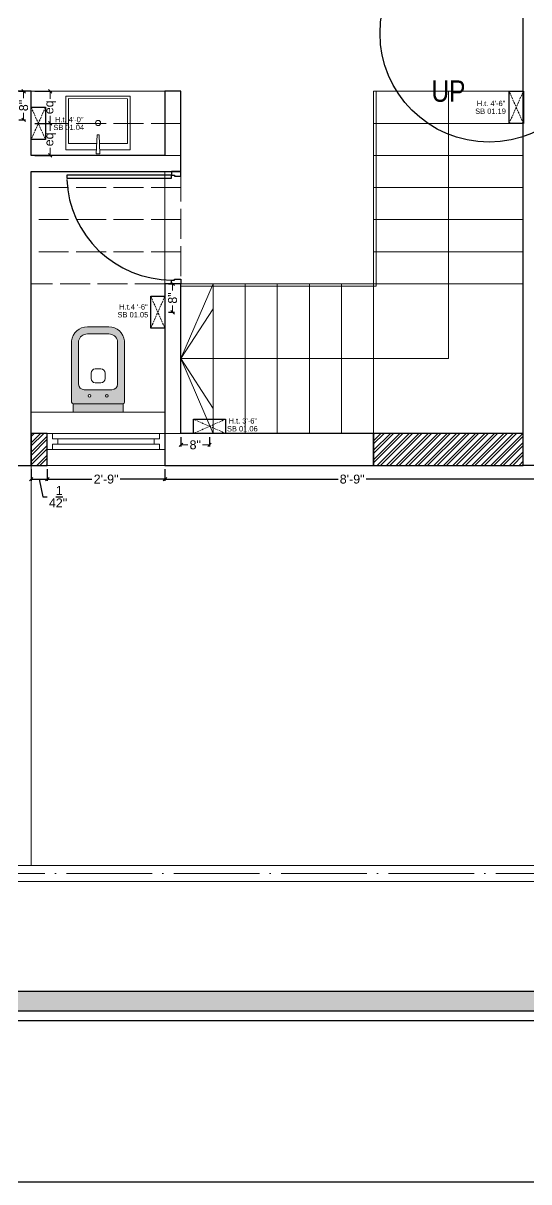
# Model space of a CAD drawing. Header units: millimetres. Extents: x 56222 to 3066687, y -650199 to -121287.
# Drawn here: x 147665.6 to 147807.4, y -177588 to -177262.9 of the extents above; entities that cross this region are included whole.
import ezdxf

# ---------------------------------------------------------------- set-up
doc = ezdxf.new("R2010")
doc.units = ezdxf.units.MM
doc.header["$MEASUREMENT"] = 0
doc.header["$PDMODE"] = 35
for name, pattern in [('ACAD_ISO02W100', [15, 12, -3]), ('ACAD_ISO04W100', [30, 24, -3, 0, -3]), ('DASHED', [0.75, 0.5, -0.25]), ('DASHED2', [0.375, 0.25, -0.125])]:
    doc.linetypes.add(name, pattern=pattern)
doc.layers.get('Defpoints').update_dxf_attribs({"color": 220})
for name, color, linetype in [('AR DOOR', 40, 'Continuous'), ('AR ELE-5', 134, 'Continuous'), ('GROUND FLOOR  ( Text )', 251, 'Continuous')]:
    doc.layers.add(name, color=color, linetype=linetype)
for name, color, linetype, lineweight in [('dim05', 1, 'Continuous', 13), ('el', 7, 'Continuous', 20), ('ELEC-wires', 1, 'DASHED2', 13), ('Electrical', 84, 'Continuous', 30), ('FURNITURE', 32, 'Continuous', 9), ('GROUND FLOOR', 7, 'Continuous', 9), ('GROUND FLOOR  ( PLINE )', 251, 'Continuous', 30), ('GROUND FLOOR ( DW_RAIL )', 7, 'Continuous', 9), ('GROUND FLOOR ( STAIR )', 251, 'Continuous', 9), ('NAME PLATE', 7, 'Continuous', 25), ('wall', 7, 'Continuous', 30), ('XX~SLAB ( BEAM )~ ( DIM )', 7, 'Continuous', 9)]:
    doc.layers.add(name, color=color, linetype=linetype, lineweight=lineweight)
doc.styles.add('Arial', font='arial.ttf')
doc.styles.add("Cn_BT_0'-0", font='swissc.ttf')
doc.styles.get("Standard").update_dxf_attribs({"font": 'arial.ttf', "height": 6})
doc.dimstyles.new('ISO-25', dxfattribs={"dimtxt": 2.5, "dimasz": 1, "dimexe": 0.5, "dimexo": 1, "dimtad": 0, "dimdec": 1, "dimlunit": 4, "dimtxsty": 'Standard', "dimblk": 'OBLIQUE', "dimcen": 2.5, "dimclrd": 1, "dimclre": 1, "dimclrt": 5, "dimadec": 0, "dimazin": 0, "dimtfac": 1, "dimtdec": 1, "dimtmove": 0, "dimatfit": 3, "dimfxl": 1, "dimlwd": -1, "dimarcsym": 0})

# ---------------------------------------------------------------- blocks, each defined once
blk = doc.blocks.new('LAYOUT FILE')
at = {"layer": 'NAME PLATE', "true_color": 0xd39e00}
h = blk.add_hatch(color=42, dxfattribs=at)
h.paths.add_polyline_path([(3346889.83, -513806.18), (3346889.83, -514260.7), (3347535.56, -514260.7), (3347535.56, -513806.18)])
h.paths.add_polyline_path([(3346894.36, -513810.71), (3347531.03, -513810.71), (3347531.03, -514256.17), (3346894.36, -514256.17)], flags=16)
at = {"layer": 'NAME PLATE', "color": 42, "true_color": 0xd39e00}
for points in [[(3346887.56, -513803.91), (3347537.83, -513803.91), (3347537.83, -514262.96), (3346887.56, -514262.96)], [(3346889.83, -513806.18), (3347535.56, -513806.18), (3347535.56, -514260.7), (3346889.83, -514260.7)], [(3346894.36, -513810.71), (3347531.03, -513810.71), (3347531.03, -514256.17), (3346894.36, -514256.17)]]:
    blk.add_lwpolyline(points, close=True, dxfattribs=at)
blk = doc.blocks.new('*U18')
for points in [[(0, 0), (0, 1120), (-30, 1120), (-30, 0)], [(40, 0), (0, 0), (0, -30), (-10, -30), (-10, -100), (40, -100)], [(-1160, 0), (-1120, 0), (-1120, -30), (-1110, -30), (-1110, -100), (-1160, -100)]]:
    blk.add_lwpolyline(points, close=True)
at = {"layer": 'AR ELE-5', "linetype": 'ByBlock', "ltscale": 15}
blk.add_arc((2, -1), 1122, 92.373, 179.9653, dxfattribs=at)
blk = doc.blocks.new('A$C3EC62B37')
at = {"layer": 'FURNITURE', "lineweight": 30, "ltscale": 0.25, "true_color": 0xffffff}
h = blk.add_hatch(color=7, dxfattribs=at)
h.dxf.hatch_style = 1
h.paths.add_polyline_path([(-12.22, 0), (-12.22, 2.35), (-26.26, 2.35), (-26.26, 0)])
h.paths.add_polyline_path([(-26.26, 2.35), (-12.22, 2.35, 0.414214), (-11.83, 2.74), (-11.83, 19.96, 0.388639), (-16.24, 23.87), (-22.38, 23.87, 0.379499), (-26.65, 19.96), (-26.65, 2.74, 0.414214)])
h.paths.add_polyline_path([(-15.35, 6.26), (-23.13, 6.26, -0.414214), (-24.7, 7.83), (-24.7, 19.96, -0.349567), (-22.37, 21.91), (-16.24, 21.91, -0.364948), (-13.78, 19.96), (-13.78, 7.83, -0.414214)], flags=16)
h.paths.add_polyline_path([(-18.46, 8.22), (-20.02, 8.22, -0.414214), (-21.2, 9.39), (-21.2, 10.96, -0.414214), (-20.02, 12.13), (-18.46, 12.13, -0.414214), (-17.28, 10.96), (-17.28, 9.39, -0.414214)], flags=0)
h.paths.add_polyline_path([(-22.06, 4.53, -1), (-21.27, 4.53, -1)], flags=16)
at = {"layer": 'FURNITURE', "color": 0, "linetype": 'ByBlock', "lineweight": -2}
for p, q in [((-22.24, 23.87), (-16.24, 23.87)), ((-26.65, 2.74), (-26.65, 19.96)), ((-24.7, 7.83), (-24.7, 19.96)), ((-22.24, 21.91), (-16.24, 21.91)), ((-13.78, 7.83), (-13.78, 19.96)), ((-11.83, 2.74), (-11.83, 19.96)), ((-21.2, 9.39), (-21.2, 10.96)), ((-20.02, 12.13), (-18.46, 12.13)), ((-17.28, 9.39), (-17.28, 10.96)), ((-20.02, 8.22), (-18.46, 8.22)), ((-23.13, 6.26), (-15.35, 6.26)), ((-26.26, 2.35), (-12.22, 2.35)), ((-26.26, 2.35), (-26.26, 0)), ((-26.26, 0), (-12.22, 0)), ((-26.26, 0), (-12.22, 0)), ((-12.22, 2.35), (-12.22, 0))]:
    blk.add_line(p, q, dxfattribs=at)
for centre in [(-21.66, 4.53), (-16.81, 4.53)]:
    blk.add_circle(centre, 0.391, dxfattribs=at)
for centre, radius, start, end in [((-22.31, 19.5), 4.37, 89.0873, 174.0395), ((-16.17, 19.5), 4.37, 5.9605, 90.9127), ((-22.31, 19.48), 2.44, 88.437, 168.6348), ((-16.17, 19.48), 2.44, 11.3652, 91.563), ((-20.02, 10.96), 1.17, 90, 180), ((-18.46, 10.96), 1.17, 0, 90), ((-23.13, 7.83), 1.57, 180, 270), ((-20.02, 9.39), 1.17, 180, 270), ((-18.46, 9.39), 1.17, 270, 0), ((-15.35, 7.83), 1.57, 270, 0), ((-26.26, 2.74), 0.391, 180, 270), ((-12.22, 2.74), 0.391, 270, 0)]:
    blk.add_arc(centre, radius, start, end, dxfattribs=at)
blk = doc.blocks.new('_Oblique')
at = {"layer": 'wall', "color": 0, "lineweight": -2}
blk.add_line((-0.5, -0.5), (0.5, 0.5), dxfattribs=at)
blk = doc.blocks.new('*D196')
at = {"layer": 'Defpoints', "color": 0, "transparency": 16777216}
for p in [(147672.39, -177387.04), (147705.39, -177387.04), (147705.39, -177390.86)]:
    blk.add_point(p, dxfattribs=at)
at = {"layer": 'dim05', "color": 5, "linetype": 'Continuous', "lineweight": -2, "transparency": 16777216}
for p, q in [((147672.39, -177388.04), (147672.39, -177391.36)), ((147705.39, -177388.04), (147705.39, -177391.36))]:
    blk.add_line(p, q, dxfattribs=at)
at = {"layer": 'dim05', "color": 5, "linetype": 'Continuous', "lineweight": 30, "transparency": 16777216}
for p, q in [((147672.39, -177390.86), (147684.92, -177390.86)), ((147705.39, -177390.86), (147692.86, -177390.86))]:
    blk.add_line(p, q, dxfattribs=at)
at = {"layer": 'dim05', "color": 5, "lineweight": 30, "transparency": 16777216, "rotation": 180}
blk.add_blockref('_Oblique', (147672.39, -177390.86), dxfattribs=at)
at = {"layer": 'dim05', "color": 5, "lineweight": 30, "transparency": 16777216}
blk.add_blockref('_Oblique', (147705.39, -177390.86), dxfattribs=at)
at = {"layer": 'dim05', "color": 5, "lineweight": 30, "transparency": 16777216, "insert": (147688.89, -177390.86), "char_height": 2.5, "attachment_point": 5, "style": 'Arial'}
blk.add_mtext('2\'-9"', dxfattribs=at)
blk = doc.blocks.new('*D197')
at = {"layer": 'Defpoints', "color": 0, "transparency": 16777216}
for p in [(147667.89, -177387.04), (147672.39, -177387.04), (147672.39, -177390.86)]:
    blk.add_point(p, dxfattribs=at)
at = {"layer": 'dim05', "color": 5, "linetype": 'Continuous', "lineweight": -2, "transparency": 16777216}
for p, q in [((147667.89, -177388.04), (147667.89, -177391.36)), ((147672.39, -177388.04), (147672.39, -177391.36))]:
    blk.add_line(p, q, dxfattribs=at)
at = {"layer": 'dim05', "color": 5, "linetype": 'Continuous', "lineweight": 30, "transparency": 16777216}
for p, q in [((147667.89, -177390.86), (147672.39, -177390.86)), ((147670.14, -177390.86), (147671.14, -177395.78)), ((147671.14, -177395.78), (147672.39, -177395.78))]:
    blk.add_line(p, q, dxfattribs=at)
at = {"layer": 'dim05', "color": 5, "lineweight": 30, "transparency": 16777216, "rotation": 180}
blk.add_blockref('_Oblique', (147667.89, -177390.86), dxfattribs=at)
at = {"layer": 'dim05', "color": 5, "lineweight": 30, "transparency": 16777216}
blk.add_blockref('_Oblique', (147672.39, -177390.86), dxfattribs=at)
at = {"layer": 'dim05', "color": 5, "lineweight": 30, "transparency": 16777216, "insert": (147675.41, -177395.78), "char_height": 2.5, "attachment_point": 5, "style": 'Arial'}
blk.add_mtext('4{\\H1x;\\S1/2;}"', dxfattribs=at)
blk = doc.blocks.new('*D209')
at = {"layer": 'Defpoints', "color": 0, "transparency": 16777216}
for p in [(147705.39, -177387.04), (147810.39, -177387.04), (147810.39, -177390.86)]:
    blk.add_point(p, dxfattribs=at)
at = {"layer": 'dim05', "color": 5, "linetype": 'Continuous', "lineweight": -2, "transparency": 16777216}
for p, q in [((147705.39, -177388.04), (147705.39, -177391.36)), ((147810.39, -177388.04), (147810.39, -177391.36))]:
    blk.add_line(p, q, dxfattribs=at)
at = {"layer": 'dim05', "color": 5, "linetype": 'Continuous', "lineweight": 30, "transparency": 16777216}
for p, q in [((147705.39, -177390.86), (147753.94, -177390.86)), ((147810.39, -177390.86), (147761.84, -177390.86))]:
    blk.add_line(p, q, dxfattribs=at)
at = {"layer": 'dim05', "color": 5, "lineweight": 30, "transparency": 16777216, "rotation": 180}
blk.add_blockref('_Oblique', (147705.39, -177390.86), dxfattribs=at)
at = {"layer": 'dim05', "color": 5, "lineweight": 30, "transparency": 16777216}
blk.add_blockref('_Oblique', (147810.39, -177390.86), dxfattribs=at)
at = {"layer": 'dim05', "color": 5, "lineweight": 30, "transparency": 16777216, "insert": (147757.89, -177390.86), "char_height": 2.5, "attachment_point": 5, "style": 'Arial'}
blk.add_mtext('8\'-9"', dxfattribs=at)
blk = doc.blocks.new('6616')
at = {"color": 242, "linetype": 'DASHED', "true_color": 0xcd2027}
for p, q in [((386784.79, -36915.77), (386775.78, -36911.78)), ((386784.79, -36911.78), (386775.78, -36915.77))]:
    blk.add_line(p, q, dxfattribs=at)
at = {"layer": 'ELEC-wires', "color": 5, "linetype": 'ByBlock', "lineweight": 30, "ltscale": 4}
blk.add_lwpolyline([(386775.78, -36911.78), (386784.79, -36911.78), (386784.79, -36915.77), (386775.78, -36915.77)], close=True, dxfattribs=at)
blk = doc.blocks.new('*D266')
at = {"layer": 'Defpoints', "color": 0, "transparency": 16777216}
for p in [(147663.39, -177282.04), (147663.39, -177290.04), (147665.77, -177290.04)]:
    blk.add_point(p, dxfattribs=at)
at = {"layer": 'dim05', "color": 1, "linetype": 'Continuous', "lineweight": -2, "transparency": 16777216}
for p, q in [((147664.39, -177282.04), (147666.27, -177282.04)), ((147664.39, -177290.04), (147666.27, -177290.04))]:
    blk.add_line(p, q, dxfattribs=at)
at = {"layer": 'dim05', "color": 1, "linetype": 'Continuous', "transparency": 16777216}
for p, q in [((147665.77, -177282.04), (147665.77, -177283.98)), ((147665.77, -177290.04), (147665.77, -177288.11))]:
    blk.add_line(p, q, dxfattribs=at)
at = {"layer": 'dim05', "color": 1, "transparency": 16777216}
for p, rotation in [((147665.77, -177282.04), 90), ((147665.77, -177290.04), 270)]:
    blk.add_blockref('_Oblique', p, dxfattribs=dict(at, rotation=rotation))
at = {"layer": 'dim05', "color": 5, "lineweight": 25, "transparency": 16777216, "insert": (147665.77, -177286.04), "char_height": 2.5, "attachment_point": 5, "rotation": 90, "style": 'Arial'}
blk.add_mtext('8"', dxfattribs=at)
blk = doc.blocks.new('*D267')
at = {"layer": 'Defpoints', "color": 0, "transparency": 16777216}
for p in [(147709.89, -177378.04), (147717.89, -177378.04), (147717.89, -177381.25)]:
    blk.add_point(p, dxfattribs=at)
at = {"layer": 'dim05', "color": 1, "linetype": 'Continuous', "lineweight": -2, "transparency": 16777216}
for p, q in [((147709.89, -177379.04), (147709.89, -177381.75)), ((147717.89, -177379.04), (147717.89, -177381.75))]:
    blk.add_line(p, q, dxfattribs=at)
at = {"layer": 'dim05', "color": 1, "linetype": 'Continuous', "transparency": 16777216}
for p, q in [((147709.89, -177381.25), (147711.83, -177381.25)), ((147717.89, -177381.25), (147715.95, -177381.25))]:
    blk.add_line(p, q, dxfattribs=at)
at = {"layer": 'dim05', "color": 1, "transparency": 16777216, "rotation": 180}
blk.add_blockref('_Oblique', (147709.89, -177381.25), dxfattribs=at)
at = {"layer": 'dim05', "color": 1, "transparency": 16777216}
blk.add_blockref('_Oblique', (147717.89, -177381.25), dxfattribs=at)
at = {"layer": 'dim05', "color": 5, "lineweight": 25, "transparency": 16777216, "insert": (147713.89, -177381.25), "char_height": 2.5, "attachment_point": 5, "style": 'Arial'}
blk.add_mtext('8"', dxfattribs=at)
blk = doc.blocks.new('*D268')
at = {"layer": 'Defpoints', "color": 0, "transparency": 16777216}
for p in [(147705.39, -177336.04), (147705.39, -177344.04), (147707.54, -177344.04)]:
    blk.add_point(p, dxfattribs=at)
at = {"layer": 'dim05', "color": 1, "linetype": 'Continuous', "lineweight": -2, "transparency": 16777216}
for p, q in [((147706.39, -177336.04), (147708.04, -177336.04)), ((147706.39, -177344.04), (147708.04, -177344.04))]:
    blk.add_line(p, q, dxfattribs=at)
at = {"layer": 'dim05', "color": 1, "linetype": 'Continuous', "transparency": 16777216}
for p, q in [((147707.54, -177336.04), (147707.54, -177337.98)), ((147707.54, -177344.04), (147707.54, -177342.11))]:
    blk.add_line(p, q, dxfattribs=at)
at = {"layer": 'dim05', "color": 1, "transparency": 16777216}
for p, rotation in [((147707.54, -177336.04), 90), ((147707.54, -177344.04), 270)]:
    blk.add_blockref('_Oblique', p, dxfattribs=dict(at, rotation=rotation))
at = {"layer": 'dim05', "color": 5, "lineweight": 25, "transparency": 16777216, "insert": (147707.54, -177340.04), "char_height": 2.5, "attachment_point": 5, "rotation": 90, "style": 'Arial'}
blk.add_mtext('8"', dxfattribs=at)
blk = doc.blocks.new('*D269')
at = {"layer": 'Defpoints', "color": 0, "transparency": 16777216}
for p in [(147667.89, -177282.04), (147667.89, -177291.04), (147673.22, -177291.04)]:
    blk.add_point(p, dxfattribs=at)
at = {"layer": 'dim05', "color": 1, "linetype": 'Continuous', "lineweight": -2, "transparency": 16777216}
for p, q in [((147668.89, -177282.04), (147673.72, -177282.04)), ((147668.89, -177291.04), (147673.72, -177291.04))]:
    blk.add_line(p, q, dxfattribs=at)
at = {"layer": 'dim05', "color": 1, "linetype": 'Continuous', "transparency": 16777216}
for p, q in [((147673.22, -177282.04), (147673.22, -177284.16)), ((147673.22, -177291.04), (147673.22, -177288.92))]:
    blk.add_line(p, q, dxfattribs=at)
at = {"layer": 'dim05', "color": 1, "transparency": 16777216}
for p, rotation in [((147673.22, -177282.04), 90), ((147673.22, -177291.04), 270)]:
    blk.add_blockref('_Oblique', p, dxfattribs=dict(at, rotation=rotation))
at = {"layer": 'dim05', "color": 5, "lineweight": 25, "transparency": 16777216, "insert": (147673.22, -177286.54), "char_height": 2.5, "attachment_point": 5, "rotation": 90, "style": 'Arial'}
blk.add_mtext('eq', dxfattribs=at)
blk = doc.blocks.new('*D270')
at = {"layer": 'Defpoints', "color": 0, "transparency": 16777216}
for p in [(147667.89, -177291.04), (147673.22, -177291.04), (147667.89, -177300.04)]:
    blk.add_point(p, dxfattribs=at)
at = {"layer": 'dim05', "color": 1, "linetype": 'Continuous', "lineweight": -2, "transparency": 16777216}
for p, q in [((147668.89, -177291.04), (147673.72, -177291.04)), ((147668.89, -177300.04), (147673.72, -177300.04))]:
    blk.add_line(p, q, dxfattribs=at)
at = {"layer": 'dim05', "color": 1, "linetype": 'Continuous', "transparency": 16777216}
for p, q in [((147673.22, -177291.04), (147673.22, -177293.16)), ((147673.22, -177300.04), (147673.22, -177297.92))]:
    blk.add_line(p, q, dxfattribs=at)
at = {"layer": 'dim05', "color": 1, "transparency": 16777216}
for p, rotation in [((147673.22, -177291.04), 90), ((147673.22, -177300.04), 270)]:
    blk.add_blockref('_Oblique', p, dxfattribs=dict(at, rotation=rotation))
at = {"layer": 'dim05', "color": 5, "lineweight": 25, "transparency": 16777216, "insert": (147673.22, -177295.54), "char_height": 2.5, "attachment_point": 5, "rotation": 90, "style": 'Arial'}
blk.add_mtext('eq', dxfattribs=at)

msp = doc.modelspace()

# ---------------------------------------------------------------- hatches: boundary and pattern name
at = {"layer": 'GROUND FLOOR  ( PLINE )', "lineweight": 5}
h = msp.add_hatch(dxfattribs=at)
h.set_pattern_fill('ANSI32', color=3, scale=5)
h.set_pattern_definition([(45, (-603.2962, 0), (-1.325825215, 1.325825215), []), (45, (-602.4123, 0), (-1.325825215, 1.325825215), [])])
h.paths.add_polyline_path([(147672.391, -177378.043), (147667.891, -177378.043), (147667.891, -177387.043), (147672.391, -177387.043)])
h.paths.add_polyline_path([(147805.891, -177378.043), (147763.891, -177378.043), (147763.891, -177387.043), (147805.891, -177387.043)])
h.paths.add_polyline_path([(147805.891, -177378.043), (147805.891, -177387.043)])

# ---------------------------------------------------------------- linework, layer by layer
at = {"layer": 'FURNITURE'}
for points in [[(147686.144, -177298.502), (147677.633, -177298.488), (147677.642, -177283.394), (147695.642, -177283.415), (147695.633, -177298.508), (147687.121, -177298.503)], [(147686.232, -177296.702), (147678.354, -177296.688), (147678.362, -177284.115), (147694.921, -177284.134), (147694.914, -177296.708), (147687.035, -177296.702)]]:
    msp.add_lwpolyline(points, dxfattribs=at)
msp.add_lwpolyline([(147686.921, -177294.286), (147686.349, -177294.286), (147686.092, -177299.583), (147687.172, -177299.583)], close=True, dxfattribs=at)
msp.add_circle((147686.637, -177290.941), 0.72, dxfattribs=at)
at = {"layer": 'GROUND FLOOR'}
for p, q in [((147805.891, -177232.543), (147805.891, -177387.043)), ((147705.391, -177300.043), (147705.391, -177282.043)), ((147709.891, -177304.543), (147709.891, -177282.043)), ((147705.391, -177387.043), (147705.391, -177304.543)), ((147709.891, -177378.043), (147709.891, -177336.043)), ((147805.891, -177378.043), (147672.391, -177378.043)), ((147904.891, -177387.043), (147504.391, -177387.043)), ((147667.891, -177387.043), (147667.891, -177499.293)), ((147409.141, -177499.293), (147904.891, -177499.293)), ((147404.641, -177503.793), (147904.891, -177503.793))]:
    msp.add_line(p, q, dxfattribs=at)
at = {"layer": 'GROUND FLOOR', "color": 5}
msp.add_line((147709.891, -177304.543), (147667.891, -177304.543), dxfattribs=at)
at = {"layer": 'GROUND FLOOR', "color": 1, "linetype": 'ACAD_ISO04W100'}
msp.add_lwpolyline([(147904.891, -177039.043), (147406.891, -177039.043), (147406.891, -177501.543), (147904.891, -177501.543)], dxfattribs=at)
at = {"layer": 'GROUND FLOOR'}
msp.add_lwpolyline([(147763.891, -177282.043), (147763.891, -177336.043), (147709.891, -177336.043)], dxfattribs=at)
at = {"layer": 'GROUND FLOOR  ( PLINE )', "lineweight": 0}
msp.add_line((147705.391, -177372.043), (147667.891, -177372.043), dxfattribs=at)
at = {"layer": 'GROUND FLOOR  ( PLINE )'}
msp.add_lwpolyline([(147810.391, -177364.543), (147838.886, -177364.543), (147838.886, -177369.043), (147810.391, -177369.043), (147810.391, -177387.043), (147805.891, -177387.043), (147805.891, -177232.543), (147834.391, -177232.543), (147834.391, -177237.043), (147820.891, -177237.043)], dxfattribs=at)
for points in [[(147667.891, -177304.543), (147709.891, -177304.543), (147709.891, -177282.043), (147705.391, -177282.043), (147705.391, -177300.043), (147667.891, -177300.043), (147667.891, -177282.043), (147663.391, -177282.043), (147663.391, -177378.043), (147636.391, -177378.043), (147636.391, -177387.043), (147667.891, -177387.043)], [(147763.891, -177378.043), (147709.891, -177378.043), (147709.891, -177336.043), (147705.391, -177336.043), (147705.391, -177387.043), (147763.891, -177387.043)]]:
    msp.add_lwpolyline(points, close=True, dxfattribs=at)
at = {"layer": 'GROUND FLOOR  ( PLINE )', "color": 3}
for points in [[(147672.391, -177378.043), (147667.891, -177378.043), (147667.891, -177387.043), (147672.391, -177387.043)], [(147763.891, -177387.043), (147805.891, -177387.043), (147805.891, -177378.043), (147763.891, -177378.043)]]:
    msp.add_lwpolyline(points, close=True, dxfattribs=at)
at = {"layer": 'GROUND FLOOR ( DW_RAIL )'}
msp.add_lwpolyline([(147705.391, -177378.043), (147703.891, -177378.043), (147703.891, -177379.543), (147702.391, -177379.543), (147702.391, -177381.043), (147675.391, -177381.043), (147675.391, -177379.543), (147673.891, -177379.543), (147673.891, -177378.043), (147672.391, -177378.043), (147672.391, -177382.543), (147673.891, -177382.543), (147673.891, -177381.043), (147675.391, -177381.043), (147675.391, -177379.543), (147702.391, -177379.543), (147702.391, -177381.043), (147703.891, -177381.043), (147703.891, -177382.543), (147705.391, -177382.543), (147705.391, -177378.043), (147672.391, -177378.043), (147672.391, -177382.543), (147705.391, -177382.543)], close=True, dxfattribs=at)
at = {"layer": 'GROUND FLOOR ( STAIR )', "color": 5, "linetype": 'ACAD_ISO02W100', "ltscale": 0.7}
for p, q in [((147709.891, -177282.043), (147667.891, -177282.043)), ((147709.891, -177291.043), (147667.891, -177291.043)), ((147709.891, -177300.043), (147667.891, -177300.043)), ((147709.891, -177304.543), (147709.891, -177336.043)), ((147709.891, -177309.043), (147667.891, -177309.043)), ((147709.891, -177318.043), (147667.891, -177318.043)), ((147709.891, -177327.043), (147667.891, -177327.043)), ((147705.391, -177336.043), (147667.891, -177336.043))]:
    msp.add_line(p, q, dxfattribs=at)
at = {"layer": 'GROUND FLOOR ( STAIR )'}
for p, q in [((147805.891, -177282.043), (147763.891, -177282.043)), ((147763.891, -177282.043), (147763.891, -177378.043)), ((147805.891, -177291.043), (147763.891, -177291.043)), ((147805.891, -177300.043), (147763.891, -177300.043)), ((147805.891, -177309.043), (147763.891, -177309.043)), ((147805.891, -177318.043), (147763.891, -177318.043)), ((147805.891, -177327.043), (147763.891, -177327.043)), ((147805.891, -177336.043), (147709.891, -177336.043)), ((147718.891, -177336.043), (147718.891, -177378.043)), ((147727.891, -177336.043), (147727.891, -177378.043)), ((147736.891, -177336.043), (147736.891, -177378.043)), ((147745.891, -177336.043), (147745.891, -177378.043)), ((147754.891, -177336.043), (147754.891, -177378.043))]:
    msp.add_line(p, q, dxfattribs=at)
msp.add_lwpolyline([(147709.891, -177357.043), (147718.891, -177336.043), (147718.891, -177343.043), (147709.891, -177357.043), (147718.891, -177378.043), (147718.891, -177371.043), (147709.891, -177357.043), (147784.891, -177357.043), (147784.891, -177282.043)], dxfattribs=at)
msp.add_lwpolyline([(147709.891, -177336.043), (147763.891, -177336.043), (147763.891, -177282.043), (147764.591, -177282.043), (147764.591, -177336.743), (147709.891, -177336.743)], close=True, dxfattribs=at)
at = {"layer": 'XX~SLAB ( BEAM )~ ( DIM )'}
msp.add_line((147667.891, -177282.043), (147705.391, -177282.043), dxfattribs=at)
at = {"layer": 'XX~SLAB ( BEAM )~ ( DIM )', "color": 242, "lineweight": 30, "true_color": 0xcd2027}
msp.add_lwpolyline([(150032.597, -176934.95), (147249.712, -176934.95), (147249.712, -177588.007), (150032.597, -177588.007)], close=True, dxfattribs=at)
msp.add_circle((147796.279, -177265.763), 30.559, dxfattribs=at)

# ---------------------------------------------------------------- block references
at = {"layer": 'AR DOOR', "linetype": 'ByBlock', "lineweight": -2, "extrusion": (0, 0, -1), "xscale": -0.02624999999989069, "yscale": 0.02624999999989069, "zscale": -0.02624999999989069, "rotation": 270}
msp.add_blockref('*U18', (-147707.266, -177305.593), dxfattribs=at)
at = {"layer": 'el', "color": 1}
for p, rotation in [((184717.675, 209493.75), 270), ((110756.108, -564071.33), 90), ((110789.621, -564124.33), 90)]:
    msp.add_blockref('6616', p, dxfattribs=dict(at, rotation=rotation))
msp.add_blockref('6616', (-239062.396, -140462.272), dxfattribs=at)
at = {"layer": 'FURNITURE'}
msp.add_blockref('A$C3EC62B37', (147705.88, -177372.043), dxfattribs=at)
at = {"layer": 'NAME PLATE', "lineweight": 0, "xscale": 1.209046105522275, "yscale": 1.209046105522275, "zscale": 1.209046105522275}
msp.add_blockref('LAYOUT FILE', (-3899229.164, 444224.807, 0.126), dxfattribs=at)

# ---------------------------------------------------------------- texts
at = {"layer": 'Electrical', "color": 240, "true_color": 0xed1f24, "transparency": 33554687}
for s, p in [('H.t. 4\'-6"', (147792.84, -177286.193)), ('H.t. 4\'-0"', (147674.545, -177290.73)), ('H.t.4 \'-6"', (147692.541, -177343.281)), ('H.t. 3\'-6"', (147723.233, -177375.273))]:
    msp.add_text(s, height=1.5, dxfattribs=at).set_placement(p)
at = {"layer": 'Electrical', "color": 5, "transparency": 33554687}
for s, p in [('SB 01.19', (147792.388, -177288.391)), ('SB 01.04 ', (147674.094, -177292.928)), ('SB 01.05 ', (147692.09, -177345.479)), ('SB 01.06 ', (147722.782, -177377.471))]:
    msp.add_text(s, height=1.5, dxfattribs=at).set_placement(p)
at = {"layer": 'GROUND FLOOR  ( Text )', "insert": (147784.891, -177282.043), "char_height": 6, "attachment_point": 5, "style": "Cn_BT_0'-0"}
msp.add_mtext('UP', dxfattribs=at)

# ---------------------------------------------------------------- dimensions: what is measured, and where the dimension line sits
at = {"layer": 'dim05', "color": 27, "lineweight": 25, "true_color": 0x7d5120}
for base, p1, p2, picture, middle in [((147665.77, -177290.043), (147663.391, -177282.043), (147663.391, -177290.043), '*D266', (147665.77, -177286.043)), ((147707.536, -177344.043), (147705.391, -177336.043), (147705.391, -177344.043), '*D268', (147707.536, -177340.043))]:
    dim = msp.add_linear_dim(base=base, p1=p1, p2=p2, angle=90, dimstyle='ISO-25', override={"dimtxsty": 'Arial'}, dxfattribs=at)
    dim.commit()
    dim.dimension.update_dxf_attribs({"geometry": picture, "text_midpoint": middle})
for p1, angle, picture, middle in [((147667.891, -177282.043), 90, '*D269', (147673.22, -177286.543)), ((147667.891, -177300.043), 270, '*D270', (147673.22, -177295.543))]:
    dim = msp.add_linear_dim(base=(147673.22, -177291.043), p1=p1, p2=(147667.891, -177291.043), angle=angle, text='eq', dimstyle='ISO-25', override={"dimtxsty": 'Arial'}, dxfattribs=at)
    dim.commit()
    dim.dimension.update_dxf_attribs({"geometry": picture, "text_midpoint": middle})
dim = msp.add_linear_dim(base=(147717.891, -177381.252), p1=(147709.891, -177378.043), p2=(147717.891, -177378.043), dimstyle='ISO-25', override={"dimtxsty": 'Arial'}, dxfattribs=at)
dim.commit()
dim.dimension.update_dxf_attribs({"geometry": '*D267', "text_midpoint": (147713.891, -177381.252)})
at = {"layer": 'dim05', "color": 27, "lineweight": 30, "true_color": 0x7d5120}
dim = msp.add_linear_dim(base=(147672.391, -177390.857), p1=(147667.891, -177387.043), p2=(147672.391, -177387.043), dimstyle='ISO-25', override={"dimtxsty": 'Arial', "dimclrd": 5, "dimclre": 5, "dimtmove": 1, "dimlwd": 30}, dxfattribs=at)
dim.commit()
dim.dimension.update_dxf_attribs({"geometry": '*D197', "text_midpoint": (147673.014, -177395.779), "dimtype": 160})
for base, p1, p2, picture, middle in [((147705.391, -177390.857), (147672.391, -177387.043), (147705.391, -177387.043), '*D196', (147688.891, -177390.857)), ((147810.391, -177390.857), (147705.391, -177387.043), (147810.391, -177387.043), '*D209', (147757.891, -177390.857))]:
    dim = msp.add_linear_dim(base=base, p1=p1, p2=p2, dimstyle='ISO-25', override={"dimtxsty": 'Arial', "dimclrd": 5, "dimclre": 5, "dimlwd": 30}, dxfattribs=at)
    dim.commit()
    dim.dimension.update_dxf_attribs({"geometry": picture, "text_midpoint": middle})

doc.saveas('drawing.dxf')
